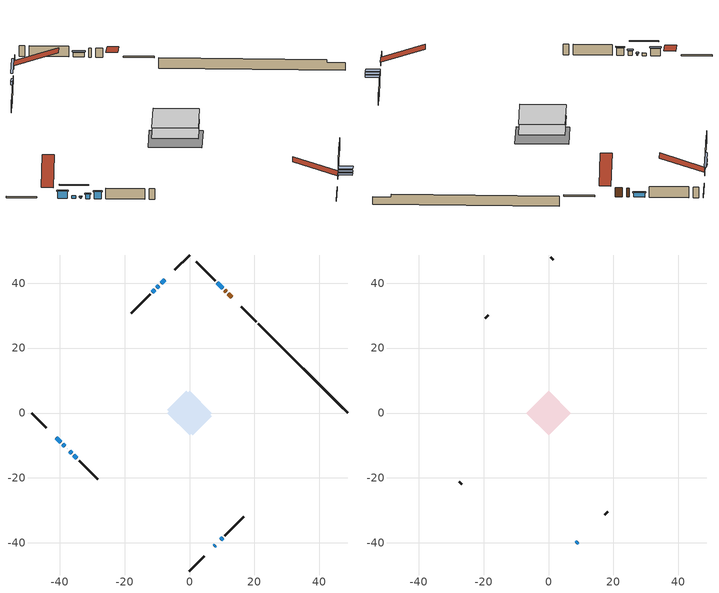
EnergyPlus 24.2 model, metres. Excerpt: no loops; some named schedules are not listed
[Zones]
conditioned space
 floor adiabatic (AdiabaticFloorConstruction): -6.79,0 0,6.79 6.79,0 0,-6.79 z0.46
 floor foundation (Slab1 construction): -6.87,1.05 -1.05,6.87 6.87,-1.05 1.05,-6.87 z-1.93
 wall outside (RimJoist1 construction): 0,-48.68 4.53,-44.14 / -48.68,0 -44.14,-4.53 / 0,48.68 -4.53,44.14 / 20.54,28.14 16.01,32.67 z0.46:0.76
 wall outside (AdiabaticWallConstruction 1): 12.95,35.72 11.94,36.74 / 11.28,37.39 10.86,37.81 z0.46:2.49
 wall outside (AdiabaticWallConstruction): 7.59,-41.09 7.97,-40.71 z0.46:1.35; -41.09,-7.59 -39.63,-9.05 / -35.69,-12.98 -34.67,-14.01 z0.46:2.09; -7.59,41.09 -8.78,39.9 / -38.97,-9.7 -38.38,-10.3 z0.46:1.05; -37.73,-10.95 -37.61,-11.06 z0.45:0.77; 10.21,38.47 8.59,40.09 / -10.68,37.99 -11.49,37.18 / 9.66,-39.02 10.25,-38.42 / -36.96,-11.72 -36.35,-12.33 z0.46:1.45; -9.43,39.24 -10.03,38.65 z0.46:1.3
 wall outside (Wall1 construction): 10.91,-37.77 16.7,-31.97 / -34.01,-14.66 -28.21,-20.46 / -12.15,36.53 -17.94,30.73 / 7.93,40.74 2.13,46.54 z0.46:2.9
 wall foundation (FoundationWall1 construction): 21.2,27.48,-1.93 21.2,27.48,0.46 45.93,2.75,0.46 45.93,2.75,-0.23 48.68,0,-0.23 48.68,0,-1.93
 window (WindowConstruction 7): 7.59,-41.09 7.97,-40.71 z0.46:1.35
 window (WindowConstruction 6): -41.09,-7.59 -39.63,-9.04 z0.46:2.08
 window (WindowConstruction 9): -7.59,41.09 -8.78,39.9 z0.46:1.05
 window (WindowConstruction 10): -38.97,-9.7 -38.38,-10.29 z0.46:1.05
 window (WindowConstruction 8): -37.72,-10.95 -37.62,-11.06 z0.46:0.76
 window (WindowConstruction): 10.2,38.47 8.59,40.09 z0.46:1.45
 window (WindowConstruction 1): -9.43,39.24 -10.02,38.65 z0.46:1.3
 window (WindowConstruction 2): -10.68,37.99 -11.49,37.19 z0.46:1.45
 window (WindowConstruction 3): 9.66,-39.02 10.25,-38.42 z0.46:1.45
 window (WindowConstruction 4): -36.96,-11.72 -36.35,-12.33 z0.46:1.45
 window (WindowConstruction 5): -35.69,-12.98 -34.67,-14.01 z0.46:2.08
 door (Door): 12.95,35.73 11.94,36.74 z0.46:2.49
 door (Door 1): 11.28,37.4 10.86,37.81 z0.46:2.49
 ceiling adiabatic (AdiabaticFloorConstruction): 0,-6.79 6.79,0 0,6.79 -6.79,0 z0.46
attic - vented
 floor to conditioned space (Floor1 construction Reversed): -6.79,0 0,6.79 6.79,0 0,-6.79 z2.9
 wall outside (AdiabaticWallConstruction): 8.62,-40.05 9,-39.67 z0.46:1.35
 wall outside (Wall2 construction): 17.36,-31.31 18.18,-30.49 / -27.56,-21.12 -26.74,-21.94 / -18.6,30.07 -19.42,29.25 / 1.48,47.2 0.66,48.02 z0.46:2.9
 window (WindowConstruction 11): 8.62,-40.05 9,-39.67 z0.46:1.35
 roof outside (Roof1 construction): 6.93,-41.74,2.9 0.32,-35.13,6.02 -1.42,-36.87,6.02 5.19,-43.48,2.9; -41.74,-6.93,2.9 -35.13,-0.32,6.02 -36.87,1.42,6.02 -43.48,-5.19,2.9; -6.93,41.74,2.9 -0.32,35.13,6.02 1.42,36.87,6.02 -5.19,43.48,2.9; 13.61,35.07,2.9 6.99,28.46,6.02 8.74,26.71,6.02 15.35,33.33,2.9
shading: 9.14,-39.53 8.48,-40.19 10.64,-42.35 11.3,-41.69 z1.55; 8.11,-40.57 7.45,-41.23 9.61,-43.38 10.27,-42.72 z1.55; -39.49,-9.19 -41.23,-7.45 -41.52,-7.74 -39.78,-9.48 z2.29; -10.64,38.03 -5.72,42.95 -6.01,43.24 -10.93,38.32 z3.68; -36.51,-12.16 -40.84,-7.84 -41.13,-8.13 -36.81,-12.45 z3.68; -37.47,-11.2 -37.87,-10.81 -38.16,-11.1 -37.76,-11.49 z0.97; 8.45,40.23 10.35,38.33 10.64,38.62 8.74,40.52 z1.65; -10.17,38.51 -9.29,39.39 -9.58,39.68 -10.46,38.8 z1.5; -11.63,37.04 -10.54,38.14 -10.83,38.43 -11.92,37.33 z1.65; 10.39,-38.28 9.52,-39.16 11.67,-41.32 12.55,-40.44 z1.65; -36.21,-12.47 -37.1,-11.57 -37.39,-11.86 -36.5,-12.76 z1.65; -34.53,-14.15 -35.83,-12.84 -36.13,-13.13 -34.82,-14.44 z2.29
[Building]
Building 1: Terrain=Suburbs
[Site:Location]
Quebec Intl AP_QC: Latitude {deg}=46.8; Longitude {deg}=-71.38; Time Zone {hr}=-5; Elevation {m}=74; Keep Site Location Information=Yes
[Site:GroundTemperature:Shallow]
0.0108218, -2.24938, -2.43038, -1.3578, 2.94801, 7.23376, 10.9493, 13.303, 13.5029, 11.5886, 7.96783, 3.81355
[Site:WaterMainsTemperature]
Calculation Method=Schedule; Temperature Schedule=mains temperature schedule
[Material] Roughness=Rough; Thermal Absorptance=0.9
Name | Thickness {m} | Conductivity {W/m-K} | Density {kg/m3} | Specific Heat {J/kg-K} | Solar Absorptance | Visible Absorptance
asphalt or fiberglass shingles | 0.00635 | 0.162714 | 1121.4 | 1465.45 | 0.4 | 0.4
ceiling stud and cavity | 0.1397 | 0.105783 | 65.682 | 1177.47 | 0.7 | 0.7
concrete 4.0 in. | 0.1016 | 1.803125 | 2242.8 | 837.4 | 0.7 | 0.7
concrete 8.0 in. | 0.2032 | 1.803125 | 2242.8 | 837.4 | 0.7 | 0.7
door material | 0.04445 | 0.0451087 | 512.64 | 1214.23 | 0.7 | 0.7
door material 1 | 0.04445 | 0.20624 | 512.64 | 1214.23 | 0.7 | 0.7
exterior vertical ins | 0.020132 | 0.029427 | 32.04 | 1214.23 | 0.7 | 0.7
floor covering | 0.0127 | 0.0433444 | 54.468 | 1339.84 | 0.6 | 0.6
floor rigid ins; wall rigid ins | 0.512978 | 0.029427 | 32.04 | 1214.23 | 0.7 | 0.7
floor stud and cavity | 0.1397 | 1.75129 | 37.0049 | 1207.88 | 0.7 | 0.7
furniture material conditioned space 1 | 0.1524 | 0.115458 | 640.8 | 1214.23 | 0.6 | 0.6
gypsum board | 0.0127 | 0.160291 | 801 | 837.4 | 0.6 | 0.6
gypsum board 1 | 0.0127 | 0.160291 | 801 | 837.4 | 0.7 | 0.7
osb sheathing 0.5 in. | 0.0127 | 0.115458 | 512.64 | 1214.23 | 0.7 | 0.7
osb sheathing 0.75 in. | 0.01905 | 0.115458 | 512.64 | 1214.23 | 0.7 | 0.7
osb sheathing 2.0 in. | 0.0508 | 0.115458 | 512.64 | 1214.23 | 0.7 | 0.7
rim joist stud and cavity | 0.0508 | 0.0293316 | 125.044 | 1163.47 | 0.6 | 0.6
wall stud and cavity | 0.1397 | 0.09367 | 139.0536 | 1170.24 | 0.7 | 0.7
wall stud and cavity 1 | 0.0889 | 6.1454 | 50.32683 | 1063.81 | 0.6 | 0.6
wall stud and cavity 2 | 0.0889 | 0.380278 | 52.3479 | 1209.89 | 0.7 | 0.7
wall stud and cavity 3 | 0.0889 | 0.391764 | 83.0341 | 1211.67 | 0.7 | 0.7
wood siding | 0.0254 | 0.102417 | 544.68 | 1172.36 | 0.4 | 0.4
wood siding 1 | 0.00254 | 0.102417 | 544.68 | 1172.36 | 0.4 | 0.4
wood siding 2; wood siding 3; wood siding 4 | 0.0254 | 0.102417 | 544.68 | 1172.36 | 0.7 | 0.7
[WindowMaterial:SimpleGlazingSystem]
Name | U-Factor {W/m2-K} | Solar Heat Gain Coefficient
WindowMaterial | 3.30346 | 0.65
WindowMaterial 1 | 3.304596 | 0.63
WindowMaterial 2 | 3.304596 | 0.64
WindowMaterial 3 | 3.29835 | 0.68
WindowMaterial 4 | 3.296079 | 0.7
WindowMaterial 5 | 6.78351 | 0.73
WindowMaterial 6 | 8.00598 | 0.47
WindowMaterial 7 | 3.30687 | 0.6
[Construction]
AdiabaticFloorConstruction: floor stud and cavity, floor rigid ins, osb sheathing 0.75 in., floor covering
AdiabaticWallConstruction: wood siding 3, wall rigid ins, wall stud and cavity 2, gypsum board
AdiabaticWallConstruction 1: wood siding 4, wall rigid ins, wall stud and cavity 2, gypsum board
Door: door material
Door 1: door material 1
Floor1 construction Reversed: gypsum board, ceiling stud and cavity
FoundationWall1 construction: concrete 8.0 in., gypsum board 1
furniture construction conditioned space 1: furniture material conditioned space 1
PartitionWallConstruction: gypsum board, wall stud and cavity 3, gypsum board
RimJoist1 construction: wood siding 2, osb sheathing 2.0 in., rim joist stud and cavity
Roof1 construction: asphalt or fiberglass shingles
Slab1 construction: concrete 4.0 in.
Wall1 construction: wood siding, osb sheathing 0.5 in., wall stud and cavity, gypsum board
Wall2 construction: wood siding 1, wall stud and cavity 1
WindowConstruction; WindowConstruction 2: WindowMaterial
WindowConstruction 1: WindowMaterial 1
WindowConstruction 10; WindowConstruction 9: WindowMaterial 7
WindowConstruction 11; WindowConstruction 7: WindowMaterial 5
WindowConstruction 3; WindowConstruction 4: WindowMaterial 2
WindowConstruction 5: WindowMaterial 3
WindowConstruction 6: WindowMaterial 4
WindowConstruction 8: WindowMaterial 6
[Zone] Multiplier=1; Part of Total Floor Area=Yes
Name | Volume {m3}
attic - vented | 46.6449
conditioned space | 463.3
[Space]
Name | Zone | Volume {m3}
attic - vented 1 | attic - vented | 46.6449
conditioned space 1 | conditioned space | 463.3
[ZoneInfiltration:EffectiveLeakageArea]
infil attic - vented 1: Zone or Space=attic - vented 1; Schedule=Always On Discrete; Effective Air Leakage Area {cm2}=3403.57; Stack Coefficient=0.000386445; Wind Coefficient=1.3282e-05
[ZoneMixing]
whole house fan mix: Zone or Space=attic - vented; Schedule=Always On Continuous; Design Flow Rate Calculation Method=Flow/Zone; Design Flow Rate {m3/s}=0; Source Zone or Space=conditioned space
[SurfaceProperty:ExposedFoundationPerimeter]
Slab1: Exposed Perimeter Calculation Method=TotalExposedPerimeter; Total Exposed Perimeter {m}=38.86
[InternalMass] Zone or ZoneList=conditioned space; Space or SpaceList=conditioned space 1
Name | Construction | Surface Area {m2}
furniture mass conditioned space 1 | furniture construction conditioned space 1 | 73.7598
partition wall mass | PartitionWallConstruction | 184.4
[Lights]
interior lighting: Zone or ZoneList or Space or SpaceList=conditioned space 1; Schedule=interior lighting schedule; Design Level Calculation Method=LightingLevel; Lighting Level {W}=343.2; Return Air Fraction=0; Fraction Radiant=0.6; Fraction Visible=0.2; Fraction Replaceable=1
[People]
occupants: Zone or ZoneList or Space or SpaceList=conditioned space 1; Number of People Schedule=occupants schedule; Number of People Calculation Method=People; Number of People=3; Fraction Radiant=0.314171; Sensible Heat Fraction=0.56303; Activity Level Schedule=occupants activity schedule; Carbon Dioxide Generation Rate {m3/s-W}=0; Enable ASHRAE 55 Comfort Warnings=No; Mean Radiant Temperature Calculation Type=EnclosureAveraged
[ElectricEquipment] Zone or ZoneList or Space or SpaceList=conditioned space 1; Design Level Calculation Method=EquipmentLevel
Name | Schedule | Design Level {W} | Fraction Latent | Fraction Radiant | Fraction Lost
clothes dryer | clothes dryer schedule | 140.772 | 0.015 | 0.081 | 0.85
clothes washer | clothes washer schedule | 32.1985 | 0.03 | 0.162 | 0.7
cooking range | cooking range schedule | 215.147 | 0.08 | 0.432 | 0.2
dishwasher | dishwasher schedule | 66.8632 | 0.3 | 0.18 | 0.4
fridge | fridge schedule | 72.9452 | 0 | 0.6 | 0
mech vent bath fan 0 | mech vent bath fan 0 schedule | 50.2 | 0 | 0 | 1
mech vent house fan | mech vent house fan schedule | 0 | 0 | 0 | 1
mech vent house fan cfis | mech vent house fan cfis schedule | 0 | 0 | 0 | 0
mech vent range fan 0 | mech vent range fan 0 schedule | 57 | 0 | 0 | 1
misc plug loads | misc plug loads schedule | 494.7 | 0.045 | 0.513 | 0.1
whole house fan | Always On Discrete | 0 | 0 | 0 | 1
[OtherEquipment] Zone or ZoneList or Space or SpaceList=conditioned space 1; Design Level Calculation Method=EquipmentLevel
Name | Fuel Type | Schedule | Design Level {W} | Fraction Latent | Fraction Radiant | Fraction Lost
clothes dryer 1 | Electricity | clothes dryer schedule | 0 | 0.015 | 0.081 | 0.85
cooking range 1 | Electricity | cooking range schedule | 0 | 0.08 | 0.432 | 0.2
general water use latent | None | general water use schedule | 62.594 | 1 | 0 | 0
general water use sensible | None | general water use schedule | -61.6891 | 0 | 0.6 | 0
mech vent house fan latent load | None | Always On Discrete | 0 | 1 | 0 | 0
mech vent house fan sensible load | None | Always On Discrete | 0 | 0 | 0 | 0
water heater energy adjustment1 | Electricity | Always On Discrete | 0.01 | 0 | 0 | 1
[ZoneInfiltration:DesignFlowRate] Zone or ZoneList or Space or SpaceList=conditioned space 1; Schedule=Always On Discrete; Design Flow Rate Calculation Method=Flow/Zone; Design Flow Rate {m3/s}=0
infil flow; natural vent flow; whole house fan flow
[ZoneControl:Thermostat]
conditioned space Thermostat: Zone or ZoneList=conditioned space; Control Type Schedule=conditioned space Thermostat Schedule; Control 1=conditioned space temperature setpoint; Temperature Difference Between Cutout And Setpoint {deltaC}=0
[AirLoopHVAC:UnitarySystem]
unit heater unitary system: Control Type=Load; Controlling Zone or Thermostat Location=conditioned space; Dehumidification Control Type=None; Availability Schedule=Always On Discrete; Supply Fan=unit heater supply fan; Fan Placement=BlowThrough; Supply Air Fan Operating Mode Schedule=unit heater auto fan schedule; Heating Coil=unit heater htg coil; DX Heating Coil Sizing Ratio=1; Use DOAS DX Cooling Coil=No; Minimum Supply Air Temperature {C}=2; Latent Load Control=SensibleOnlyLoadControl; Cooling Supply Air Flow Rate Method=None; Heating Supply Air Flow Rate Method=SupplyAirFlowRate; Heating Supply Air Flow Rate {m3/s}=0.495073; No Load Supply Air Flow Rate Method=SupplyAirFlowRate; No Load Supply Air Flow Rate {m3/s}=0; No Load Supply Air Flow Rate Control Set To Low Speed=Yes; Maximum Supply Air Temperature {C}=48.8889; Maximum Outdoor Dry-Bulb Temperature for Supplemental Heater Operation {C}=21; Ancillary On-Cycle Electric Power {W}=0; Ancillary Off-Cycle Electric Power {W}=0
[Fan:SystemModel]
unit heater supply fan: Availability Schedule=Always On Discrete; Design Maximum Air Flow Rate {m3/s}=0.495073; Speed Control Method=Discrete; Electric Power Minimum Flow Rate Fraction=0.2; Design Pressure Rise {Pa}=500; Motor Efficiency=1; Motor In Air Stream Fraction=1; Design Electric Power Consumption {W}=Autosize; Design Power Sizing Method=PowerPerFlow; Electric Power Per Unit Flow Rate {W/(m3/s)}=80.7962; Electric Power Per Unit Flow Rate Per Unit Pressure {W/((m3/s)-Pa)}=1.66667; Fan Total Efficiency=0.7; Motor Loss Radiative Fraction=0; Number of Speeds=1; Speed Flow Fraction 1=1; Speed Electric Power Fraction 1=1
[Coil:Heating:Fuel]
unit heater htg coil: Availability Schedule=Always On Discrete; Fuel Type=OtherFuel1; Burner Efficiency=0.6; Nominal Capacity {W}=10540; On Cycle Parasitic Electric Load {W}=0; Off Cycle Parasitic Fuel Load {W}=0
[ZoneHVAC:Baseboard:Convective:Electric]
electric baseboard: Availability Schedule=Always On Discrete; Heating Design Capacity {W}=0.293071; Efficiency=0.3
[Zone equipment]
conditioned space: unit heater unitary system, electric baseboard
[Foundation:Kiva]
Foundation Kiva 1: Initial Indoor Air Temperature {C}=18; Wall Height Above Grade {m}=0.460004; Wall Depth Below Slab {m}=0.2032; Custom Block Material Name 1=exterior vertical ins; Custom Block Depth 1 {m}=2.39; Custom Block X Position 1 {m}=0.2159; Custom Block Z Position 1 {m}=0
[Foundation:Kiva:Settings]
Soil Conductivity {W/m-K}=0.849921; Soil Density {kg/m3}=1842.3; Soil Specific Heat {J/kg-K}=418.7; Ground Solar Absorptivity=0.9; Ground Thermal Absorptivity=0.9; Ground Surface Roughness {m}=0.03; Far-Field Width {m}=40; Deep-Ground Boundary Condition=ZeroFlux; Deep-Ground Depth {m}=40; Minimum Cell Dimension {m}=0.2; Maximum Cell Growth Coefficient=3; Simulation Timestep=Timestep
[Exterior:Lights]
exterior lighting: Schedule=exterior lighting schedule; Design Level {W}=75.6
[EnergyManagementSystem:GlobalVariable]
infil_program_Qfan
infil_program_Qinf
natural_vent_program_Qnv
natural_vent_program_Qwhf
[EnergyManagementSystem:Sensor]
Name | Output:Variable or Output:Meter Index Key | Output:Variable or Output:Meter
airflow_gain | infil flow | Infiltration Sensible Heat Gain Energy
airflow_gain_1 | natural vent flow | Infiltration Sensible Heat Gain Energy
airflow_gain_2 | whole house fan flow | Infiltration Sensible Heat Gain Energy
airflow_loss | infil flow | Infiltration Sensible Heat Loss Energy
airflow_loss_1 | natural vent flow | Infiltration Sensible Heat Loss Energy
airflow_loss_2 | whole house fan flow | Infiltration Sensible Heat Loss Energy
clg_load_cond |  | Cooling:EnergyTransfer:Zone:CONDITIONED SPACE
clg_sp_s; clg_sp_s_1 | cooling setpoint | Schedule Value
clothes_dryer_exhaust_0_sch_s | clothes dryer exhaust 0 schedule | Schedule Value
conditioned_space_clg_unmet_s | conditioned space | Zone Cooling Setpoint Not Met Time
conditioned_space_htg_unmet_s | conditioned space | Zone Heating Setpoint Not Met Time
cool_season | cooling season schedule | Schedule Value
fridge_tin_s | conditioned space | Zone Mean Air Temperature
htg_load_cond |  | Heating:EnergyTransfer:Zone:CONDITIONED SPACE
htg_sp_s; htg_sp_s_1 | heating setpoint | Schedule Value
ig_ee_conv | clothes dryer | Electric Equipment Convective Heating Energy
ig_ee_conv_2 | cooking range | Electric Equipment Convective Heating Energy
ig_ee_conv_4 | fridge | Electric Equipment Convective Heating Energy
ig_ee_conv_5 | misc plug loads | Electric Equipment Convective Heating Energy
ig_ee_conv_6 | whole house fan | Electric Equipment Convective Heating Energy
ig_ee_rad | clothes dryer | Electric Equipment Radiant Heating Energy
ig_ee_rad_2 | cooking range | Electric Equipment Radiant Heating Energy
ig_ee_rad_4 | fridge | Electric Equipment Radiant Heating Energy
ig_ee_rad_5 | misc plug loads | Electric Equipment Radiant Heating Energy
ig_ee_rad_6 | whole house fan | Electric Equipment Radiant Heating Energy
ig_lgt_conv | interior lighting | Lights Convective Heating Energy
ig_lgt_rad | interior lighting | Lights Radiant Heating Energy
ig_lgt_vis | interior lighting | Lights Visible Radiation Heating Energy
ig_oe_conv | clothes dryer 1 | Other Equipment Convective Heating Energy
ig_oe_conv_1 | cooking range 1 | Other Equipment Convective Heating Energy
ig_oe_conv_2 | general water use latent | Other Equipment Convective Heating Energy
ig_oe_conv_3 | general water use sensible | Other Equipment Convective Heating Energy
ig_oe_conv_4 | water heater energy adjustment1 | Other Equipment Convective Heating Energy
ig_oe_rad | clothes dryer 1 | Other Equipment Radiant Heating Energy
ig_oe_rad_1 | cooking range 1 | Other Equipment Radiant Heating Energy
ig_oe_rad_2 | general water use latent | Other Equipment Radiant Heating Energy
ig_oe_rad_3 | general water use sensible | Other Equipment Radiant Heating Energy
ig_oe_rad_4 | water heater energy adjustment1 | Other Equipment Radiant Heating Energy
ig_ppl_conv | occupants | People Convective Heating Energy
ig_ppl_rad | occupants | People Radiant Heating Energy
im_conv | furniture mass conditioned space 1 | Surface Inside Face Convection Heat Gain Energy
im_conv_1 | partition wall mass | Surface Inside Face Convection Heat Gain Energy
im_ig | furniture mass conditioned space 1 | Surface Inside Face Internal Gains Radiation Heat Gain Energy
im_ig_1 | partition wall mass | Surface Inside Face Internal Gains Radiation Heat Gain Energy
im_lgt | furniture mass conditioned space 1 | Surface Inside Face Lights Radiation Heat Gain Energy
im_lgt_1 | partition wall mass | Surface Inside Face Lights Radiation Heat Gain Energy
im_sol | furniture mass conditioned space 1 | Surface Inside Face Solar Radiation Heat Gain Energy
im_sol_1 | partition wall mass | Surface Inside Face Solar Radiation Heat Gain Energy
im_surf | furniture mass conditioned space 1 | Surface Inside Face Net Surface Thermal Radiation Heat Gain Energy
im_surf_1 | partition wall mass | Surface Inside Face Net Surface Thermal Radiation Heat Gain Energy
mech_vent_bath_fan_0_sch_s | mech vent bath fan 0 schedule | Schedule Value
mech_vent_range_fan_0_sch_s | mech vent range fan 0 schedule | Schedule Value
mv_conv | mech vent bath fan 0 | Electric Equipment Convective Heating Energy
mv_conv_1 | mech vent house fan | Electric Equipment Convective Heating Energy
mv_conv_2 | mech vent house fan cfis | Electric Equipment Convective Heating Energy
mv_conv_3 | mech vent range fan 0 | Electric Equipment Convective Heating Energy
mv_conv_4 | mech vent house fan latent load | Other Equipment Convective Heating Energy
mv_conv_5 | mech vent house fan sensible load | Other Equipment Convective Heating Energy
mv_rad | mech vent bath fan 0 | Electric Equipment Radiant Heating Energy
mv_rad_1 | mech vent house fan | Electric Equipment Radiant Heating Energy
mv_rad_2 | mech vent house fan cfis | Electric Equipment Radiant Heating Energy
mv_rad_3 | mech vent range fan 0 | Electric Equipment Radiant Heating Energy
mv_rad_4 | mech vent house fan latent load | Other Equipment Radiant Heating Energy
mv_rad_5 | mech vent house fan sensible load | Other Equipment Radiant Heating Energy
natural_vent_s | natural vent schedule | Schedule Value
out_pb_s |  | Site Outdoor Air Barometric Pressure
out_wt_s |  | Site Outdoor Air Humidity Ratio
site_vw_s |  | Site Wind Speed
ss_back_out | Window1 | Surface Window Shortwave from Zone Back Out Window Heat Transfer Rate
ss_back_out_1 | Window10 | Surface Window Shortwave from Zone Back Out Window Heat Transfer Rate
ss_back_out_10 | Window9 | Surface Window Shortwave from Zone Back Out Window Heat Transfer Rate
ss_back_out_2 | Window12 | Surface Window Shortwave from Zone Back Out Window Heat Transfer Rate
ss_back_out_3 | Window14 | Surface Window Shortwave from Zone Back Out Window Heat Transfer Rate
ss_back_out_4 | Window2 | Surface Window Shortwave from Zone Back Out Window Heat Transfer Rate
ss_back_out_5 | Window3 | Surface Window Shortwave from Zone Back Out Window Heat Transfer Rate
ss_back_out_6 | Window5 | Surface Window Shortwave from Zone Back Out Window Heat Transfer Rate
ss_back_out_7 | Window6 | Surface Window Shortwave from Zone Back Out Window Heat Transfer Rate
ss_back_out_8 | Window7 | Surface Window Shortwave from Zone Back Out Window Heat Transfer Rate
ss_back_out_9 | Window8 | Surface Window Shortwave from Zone Back Out Window Heat Transfer Rate
ss_conv | Door1 | Surface Inside Face Convection Heat Gain Energy
ss_conv_1 | Door3 | Surface Inside Face Convection Heat Gain Energy
ss_conv_10 | Window7 | Surface Inside Face Convection Heat Gain Energy
ss_conv_11 | Window8 | Surface Inside Face Convection Heat Gain Energy
ss_conv_12 | Window9 | Surface Inside Face Convection Heat Gain Energy
ss_conv_2 | Window1 | Surface Inside Face Convection Heat Gain Energy
ss_conv_3 | Window10 | Surface Inside Face Convection Heat Gain Energy
ss_conv_4 | Window12 | Surface Inside Face Convection Heat Gain Energy
ss_conv_5 | Window14 | Surface Inside Face Convection Heat Gain Energy
ss_conv_6 | Window2 | Surface Inside Face Convection Heat Gain Energy
ss_conv_7 | Window3 | Surface Inside Face Convection Heat Gain Energy
ss_conv_8 | Window5 | Surface Inside Face Convection Heat Gain Energy
ss_conv_9 | Window6 | Surface Inside Face Convection Heat Gain Energy
ss_ig | Door1 | Surface Inside Face Internal Gains Radiation Heat Gain Energy
ss_ig_1 | Door3 | Surface Inside Face Internal Gains Radiation Heat Gain Energy
ss_ig_10 | Window7 | Surface Inside Face Internal Gains Radiation Heat Gain Energy
ss_ig_11 | Window8 | Surface Inside Face Internal Gains Radiation Heat Gain Energy
ss_ig_12 | Window9 | Surface Inside Face Internal Gains Radiation Heat Gain Energy
ss_ig_2 | Window1 | Surface Inside Face Internal Gains Radiation Heat Gain Energy
ss_ig_3 | Window10 | Surface Inside Face Internal Gains Radiation Heat Gain Energy
ss_ig_4 | Window12 | Surface Inside Face Internal Gains Radiation Heat Gain Energy
ss_ig_5 | Window14 | Surface Inside Face Internal Gains Radiation Heat Gain Energy
ss_ig_6 | Window2 | Surface Inside Face Internal Gains Radiation Heat Gain Energy
ss_ig_7 | Window3 | Surface Inside Face Internal Gains Radiation Heat Gain Energy
ss_ig_8 | Window5 | Surface Inside Face Internal Gains Radiation Heat Gain Energy
ss_ig_9 | Window6 | Surface Inside Face Internal Gains Radiation Heat Gain Energy
ss_lgt | Door1 | Surface Inside Face Lights Radiation Heat Gain Energy
ss_lgt_1 | Door3 | Surface Inside Face Lights Radiation Heat Gain Energy
ss_sol | Door1 | Surface Inside Face Solar Radiation Heat Gain Energy
ss_sol_1 | Door3 | Surface Inside Face Solar Radiation Heat Gain Energy
ss_surf | Door1 | Surface Inside Face Net Surface Thermal Radiation Heat Gain Energy
ss_surf_1 | Door3 | Surface Inside Face Net Surface Thermal Radiation Heat Gain Energy
ss_surf_10 | Window7 | Surface Inside Face Net Surface Thermal Radiation Heat Gain Energy
ss_surf_11 | Window8 | Surface Inside Face Net Surface Thermal Radiation Heat Gain Energy
ss_surf_12 | Window9 | Surface Inside Face Net Surface Thermal Radiation Heat Gain Energy
ss_surf_2 | Window1 | Surface Inside Face Net Surface Thermal Radiation Heat Gain Energy
ss_surf_3 | Window10 | Surface Inside Face Net Surface Thermal Radiation Heat Gain Energy
ss_surf_4 | Window12 | Surface Inside Face Net Surface Thermal Radiation Heat Gain Energy
ss_surf_5 | Window14 | Surface Inside Face Net Surface Thermal Radiation Heat Gain Energy
ss_surf_6 | Window2 | Surface Inside Face Net Surface Thermal Radiation Heat Gain Energy
ss_surf_7 | Window3 | Surface Inside Face Net Surface Thermal Radiation Heat Gain Energy
ss_surf_8 | Window5 | Surface Inside Face Net Surface Thermal Radiation Heat Gain Energy
ss_surf_9 | Window6 | Surface Inside Face Net Surface Thermal Radiation Heat Gain Energy
ss_trans_in | Window1 | Surface Window Transmitted Solar Radiation Rate
ss_trans_in_1 | Window10 | Surface Window Transmitted Solar Radiation Rate
ss_trans_in_10 | Window9 | Surface Window Transmitted Solar Radiation Rate
ss_trans_in_2 | Window12 | Surface Window Transmitted Solar Radiation Rate
ss_trans_in_3 | Window14 | Surface Window Transmitted Solar Radiation Rate
ss_trans_in_4 | Window2 | Surface Window Transmitted Solar Radiation Rate
ss_trans_in_5 | Window3 | Surface Window Transmitted Solar Radiation Rate
ss_trans_in_6 | Window5 | Surface Window Transmitted Solar Radiation Rate
ss_trans_in_7 | Window6 | Surface Window Transmitted Solar Radiation Rate
ss_trans_in_8 | Window7 | Surface Window Transmitted Solar Radiation Rate
ss_trans_in_9 | Window8 | Surface Window Transmitted Solar Radiation Rate
